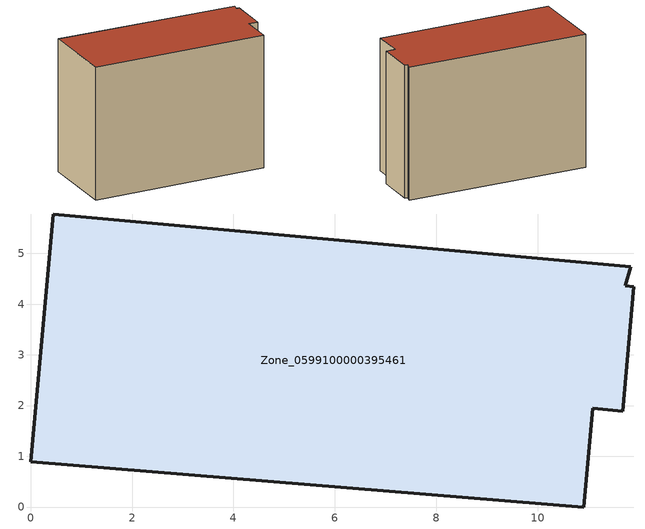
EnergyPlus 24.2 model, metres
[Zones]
Zone_0599100000395461
 floor ground (C_G): 0,0.89 0.44,5.78 11.83,4.74 11.72,4.36 11.9,4.34 11.67,1.89 11.08,1.94 10.91,0 z0
 wall outside (C_F): 0.44,5.78 0,0.89 10.91,0 11.08,1.94 11.67,1.89 11.9,4.34 11.72,4.36 11.83,4.74 0.44,5.78 z0:8.31
 roof outside (C_R): 11.83,4.74 0.44,5.78 0,0.89 10.91,0 11.08,1.94 11.67,1.89 11.9,4.34 11.72,4.36 z8.31
[BUILDING]
Pand.0599100000395461: North Axis=0; Terrain=City; Loads Convergence Tolerance Value=0.04; Temperature Convergence Tolerance Value=0.4; Solar Distribution=FullExterior; Maximum Number of Warmup Days=25; Minimum Number of Warmup Days=1
[Site:Location]
Rotterdam.The.Hague.AP_ZH_NLD Design_Conditions: Latitude=51.96; Longitude=4.45; Time Zone=1; Elevation=-4.5
[SITE:GROUNDTEMPERATURE:BUILDINGSURFACE]
18, 18, 18, 18, 18, 18, 18, 18, 18, 18, 18, 18
[MATERIAL] Thermal Absorptance=0.9; Solar Absorptance=0.7; Visible Absorptance=0.7
Name | Roughness | Thickness | Conductivity | Density | Specific Heat
G.TI.1992-2005 | MediumSmooth | 0.15 | 0.06 | 540 | 1210
F.TI.1992-2005 | Rough | 0.3 | 0.12 | 1920 | 840
R.TI.1992-2005 | MediumRough | 0.2 | 0.08 | 1500 | 1000
[CONSTRUCTION]
C_G: G.TI.1992-2005
C_F: F.TI.1992-2005
C_R: R.TI.1992-2005
[ZONE]
Zone_0599100000395461: Type=1; Multiplier=1; Ceiling Height=Autocalculate; Volume=Autocalculate; Floor Area=autocalculate; Part of Total Floor Area=Yes
[ZONEINFILTRATION:DESIGNFLOWRATE]
Infil_Zone_0599100000395461: Zone or ZoneList or Space or SpaceList=Zone_0599100000395461; Schedule=AlwaysOn; Design Flow Rate Calculation Method=Flow/Area; Flow Rate per Floor Area=0.0015; Constant Term Coefficient=1; Temperature Term Coefficient=0; Velocity Term Coefficient=0; Velocity Squared Term Coefficient=0
[HVACTEMPLATE:ZONE:IDEALLOADSAIRSYSTEM]
Zone_0599100000395461: Maximum Heating Supply Air Temperature=50; Minimum Cooling Supply Air Temperature=13; Maximum Heating Supply Air Humidity Ratio=0.0156; Minimum Cooling Supply Air Humidity Ratio=0.0077; Heating Limit=NoLimit; Cooling Limit=NoLimit; Dehumidification Control Type=ConstantSensibleHeatRatio; Cooling Sensible Heat Ratio=0.7; Dehumidification Setpoint=60; Humidification Control Type=None; Humidification Setpoint=30; Outdoor Air Method=None; Outdoor Air Flow Rate per Person=0.00944; Outdoor Air Flow Rate per Zone Floor Area=0; Outdoor Air Flow Rate per Zone=0; Demand Controlled Ventilation Type=None; Outdoor Air Economizer Type=NoEconomizer; Heat Recovery Type=None; Sensible Heat Recovery Effectiveness=0.7; Latent Heat Recovery Effectiveness=0.65
[ZONECONTROL:THERMOSTAT]
ThermostatControl_Zone_0599100000395461: Zone or ZoneList=Zone_0599100000395461; Control Type Schedule=DualSetpointControlType; Control 1=Thermostat_Zone_0599100000395461; Temperature Difference Between Cutout And Setpoint=0
[THERMOSTATSETPOINT:DUALSETPOINT]
Thermostat_Zone_0599100000395461: Heating Setpoint Temperature Schedule=HeatingSetpoint_Zone_0599100000395461; Cooling Setpoint Temperature Schedule=CoolingSetpoint_Zone_0599100000395461
[SCHEDULE:COMPACT]
HeatingSetpoint_Zone_0599100000395461: Through: 12/31, For: AllDays, Until: 24:00, 21
CoolingSetpoint_Zone_0599100000395461: Through: 12/31, For: AllDays, Until: 24:00, 24
DualSetpointControlType: Through: 12/31, For: AllDays, Until: 24:00, 4
AlwaysOn: Through: 12/31, For: AllDays, Until: 24:00, 1
